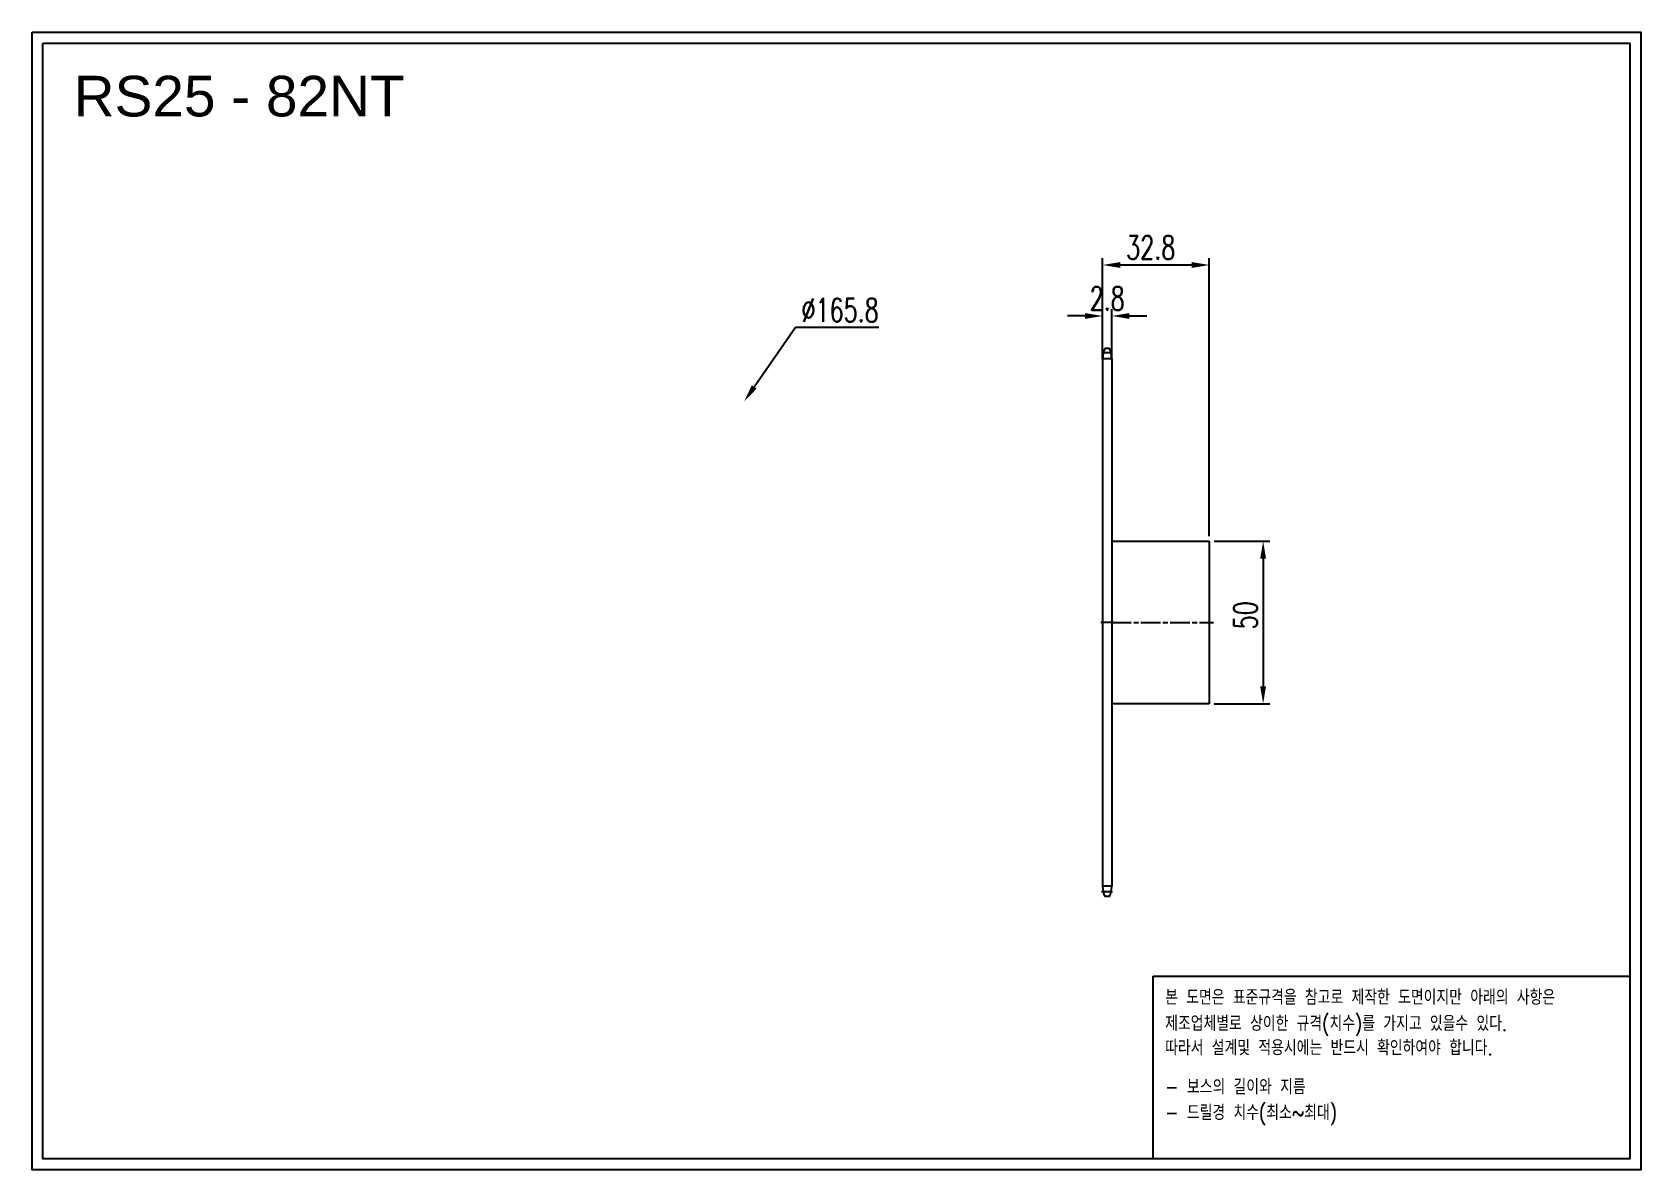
# Model space of a CAD drawing. Header units: millimetres. Extents: x -67107 to -66613, y 3259 to 3609.
import ezdxf

# ---------------------------------------------------------------- set-up
doc = ezdxf.new("R2010")
doc.units = ezdxf.units.MM
for name, pattern in [('AM_ISO02W050', [7.5, 6, -1.5]), ('AM_ISO02W050x2', [3.75, 3, -0.75]), ('AM_ISO08W050', [18, 12, -1.5, 3, -1.5]), ('AM_ISO08W050x2', [9, 6, -0.75, 1.5, -0.75])]:
    doc.linetypes.add(name, pattern=pattern)
for name, color, linetype, lineweight in [('AM_3N', 6, 'AM_ISO02W050', 25), ('AM_7', 4, 'AM_ISO08W050', 25), ('AM_7N', 4, 'AM_ISO08W050', 25)]:
    doc.layers.add(name, color=color, linetype=linetype, lineweight=lineweight)
doc.layers.add('S-DIM', color=7, linetype='Continuous')
doc.styles.add('HAN', font='ROMANS.shx', dxfattribs={"width": 0.7, "bigfont": 'whgtxt.shx'})
doc.styles.add('HSG', font='SIMPLEX.shx', dxfattribs={"width": 0.7, "bigfont": 'HSG.shx'})
doc.styles.get("Standard").update_dxf_attribs({"font": 'arial.ttf'})
doc.dimstyles.new('APP16', dxfattribs={"dimscale": 3, "dimtxt": 2.4, "dimasz": 1.8, "dimexe": 0.7, "dimexo": 0.5, "dimgap": 0.6, "dimtad": 1, "dimtoh": 1, "dimdec": 1, "dimrnd": 0.01, "dimzin": 9, "dimdsep": 46, "dimtxsty": 'HSG', "dimcen": 0, "dimclrd": 1, "dimclre": 1, "dimclrt": 256, "dimazin": 2, "dimtp": 1, "dimtm": 1, "dimtfac": 0.5, "dimtdec": 1, "dimtofl": 0, "dimtmove": 0, "dimatfit": 3, "dimfxl": 0, "dimtvp": 1, "dimtolj": 2, "dimlwd": -1, "dimlwe": -1, "dimarcsym": 0})

# ---------------------------------------------------------------- blocks, each defined once
blk = doc.blocks.new('*D2')
at = {"layer": 'Defpoints', "color": 0, "transparency": 16777216}
for p in [(-66745.26, 3452.84), (-66745.26, 3402.84), (-66728.69, 3402.84)]:
    blk.add_point(p, dxfattribs=at)
at = {"layer": 'S-DIM', "color": 1, "transparency": 16777216}
for p, q in [((-66743.76, 3452.84), (-66726.59, 3452.84)), ((-66728.69, 3447.44), (-66728.69, 3408.24)), ((-66743.76, 3402.84), (-66726.59, 3402.84))]:
    blk.add_line(p, q, dxfattribs=at)
for points in [[(-66729.59, 3447.44), (-66727.79, 3447.44), (-66728.69, 3452.84)], [(-66729.59, 3408.24), (-66727.79, 3408.24), (-66728.69, 3402.84)]]:
    blk.add_solid(points, dxfattribs=at)
at = {"layer": 'S-DIM', "transparency": 16777216, "insert": (-66734.09, 3430.06), "char_height": 7.2, "attachment_point": 5, "rotation": 90, "style": 'HSG'}
blk.add_mtext('\\A2;50', dxfattribs=at)
blk = doc.blocks.new('fuyjgdhj')
for p, q in [((-66198.52, 424.71), (-66168.52, 424.71)), ((-66168.52, 424.71), (-66168.52, 374.71)), ((-66168.52, 374.71), (-66198.52, 374.71))]:
    blk.add_line(p, q)
at = {"layer": 'AM_7N', "linetype": 'AM_ISO08W050x2'}
blk.add_line((-66198.52, 399.71), (-66167.17, 399.71), dxfattribs=at)
blk = doc.blocks.new('*D3')
at = {"layer": 'Defpoints', "color": 0, "transparency": 16777216}
for p in [(-66888.33, 3495.82), (-66983.2, 3359.87)]:
    blk.add_point(p, dxfattribs=at)
at = {"layer": 'S-DIM', "color": 1, "transparency": 16777216}
for p, q in [((-66872.5, 3518.51), (-66885.24, 3500.25)), ((-66846.94, 3518.51), (-66872.5, 3518.51))]:
    blk.add_line(p, q, dxfattribs=at)
blk.add_solid([(-66885.98, 3500.77), (-66884.5, 3499.74), (-66888.33, 3495.82)], dxfattribs=at)
at = {"layer": 'S-DIM', "transparency": 16777216, "insert": (-66858.82, 3523.91), "char_height": 7.2, "attachment_point": 5, "style": 'HSG'}
blk.add_mtext('\\A2;∅165.8', dxfattribs=at)
blk = doc.blocks.new('*D4')
at = {"layer": 'Defpoints', "color": 0, "transparency": 16777216}
for p in [(-66775.26, 3522.1), (-66778.06, 3507.41), (-66775.26, 3507.41)]:
    blk.add_point(p, dxfattribs=at)
at = {"layer": 'S-DIM', "color": 1, "transparency": 16777216}
for p, q in [((-66778.06, 3508.91), (-66778.06, 3524.2)), ((-66775.26, 3508.91), (-66775.26, 3524.2)), ((-66783.46, 3522.1), (-66788.86, 3522.1)), ((-66769.86, 3522.1), (-66764.46, 3522.1))]:
    blk.add_line(p, q, dxfattribs=at)
for points in [[(-66783.46, 3523), (-66783.46, 3521.2), (-66778.06, 3522.1)], [(-66769.86, 3523), (-66769.86, 3521.2), (-66775.26, 3522.1)]]:
    blk.add_solid(points, dxfattribs=at)
at = {"layer": 'S-DIM', "transparency": 16777216, "insert": (-66776.66, 3527.5), "char_height": 7.2, "attachment_point": 5, "style": 'HSG'}
blk.add_mtext('\\A2;2.8', dxfattribs=at)
blk = doc.blocks.new('*D5')
at = {"layer": 'Defpoints', "color": 0, "transparency": 16777216}
for p in [(-66745.26, 3537.78), (-66778.06, 3508.94), (-66745.26, 3452.84)]:
    blk.add_point(p, dxfattribs=at)
at = {"layer": 'S-DIM', "color": 1, "transparency": 16777216}
for p, q in [((-66778.06, 3510.44), (-66778.06, 3539.88)), ((-66745.26, 3454.34), (-66745.26, 3539.88)), ((-66772.66, 3537.78), (-66750.66, 3537.78))]:
    blk.add_line(p, q, dxfattribs=at)
for points in [[(-66772.66, 3538.68), (-66772.66, 3536.88), (-66778.06, 3537.78)], [(-66750.66, 3538.68), (-66750.66, 3536.88), (-66745.26, 3537.78)]]:
    blk.add_solid(points, dxfattribs=at)
at = {"layer": 'S-DIM', "transparency": 16777216, "insert": (-66763.27, 3543.18), "char_height": 7.2, "attachment_point": 5, "style": 'HSG'}
blk.add_mtext('\\A2;32.8', dxfattribs=at)
blk = doc.blocks.new('notice1')
at = {"color": 4}
blk.add_lwpolyline([(-22142.12, 1735.9), (-22053.8, 1735.9), (-22053.8, 1702.07), (-22142.12, 1702.07)], close=True, dxfattribs=at)
at = {"color": 4, "style": 'HAN', "width": 0.8}
for s, p in [('본 도면은 표준규격을 참고로 제작한 도면이지만 아래의 사항은', (-22139.9, 1730.62)), ('제조업체별로 상이한 규격(치수)를 가지고 있을수 있다.', (-22139.9, 1725.78)), ('따라서 설계및 적용시에는 반드시 확인하여야 합니다.', (-22139.9, 1721.28)), ('- 보스의 길이와 지름', (-22139.9, 1714.03)), ('- 드릴경 치수(최소~최대)', (-22139.9, 1709.27))]:
    blk.add_text(s, height=2.7949, dxfattribs=at).set_placement(p)

msp = doc.modelspace()

# ---------------------------------------------------------------- linework, layer by layer
for p, q in [((-66778.06, 3508.94), (-66778.06, 3346.75)), ((-66775.97, 3512.14), (-66777.36, 3512.14)), ((-66775.26, 3508.94), (-66775.26, 3346.75)), ((-66775.97, 3343.55), (-66777.36, 3343.55))]:
    msp.add_line(p, q)
for points in [[(-67107.34, 3609.38), (-66612.5, 3609.38), (-66612.5, 3259.5), (-67107.34, 3259.5)], [(-67104.01, 3606.05), (-66615.84, 3606.05), (-66615.84, 3262.83), (-67104.01, 3262.83)]]:
    msp.add_lwpolyline(points, close=True)
for centre, start, end in [((-66770.46, 3508.94), 155.0989, 180), ((-66782.86, 3508.94), 0, 24.9011), ((-66770.46, 3346.75), 180, 204.9011), ((-66782.86, 3346.75), 335.0989, 0)]:
    msp.add_arc(centre, 7.6, start, end)
at = {"layer": 'AM_3N', "linetype": 'AM_ISO02W050x2'}
for p, q in [((-66775.26, 3508.94), (-66778.06, 3508.94)), ((-66775.26, 3346.75), (-66778.06, 3346.75))]:
    msp.add_line(p, q, dxfattribs=at)
at = {"layer": 'AM_7', "linetype": 'AM_ISO08W050x2'}
for p, q in [((-66774.99, 3510.74), (-66778.37, 3510.74)), ((-66774.68, 3427.84), (-66778.65, 3427.84)), ((-66774.99, 3344.95), (-66778.37, 3344.95))]:
    msp.add_line(p, q, dxfattribs=at)

# ---------------------------------------------------------------- block references
msp.add_blockref('fuyjgdhj', (-576.74, 3028.14))
at = {"xscale": 1.66053888, "yscale": 1.66053888, "zscale": 1.66053888}
msp.add_blockref('notice1', (-29994.65, 436.48), dxfattribs=at)

# ---------------------------------------------------------------- texts
msp.add_text('RS25 - 82NT', height=12.4958).set_placement((-67094.6, 3583.47))

# ---------------------------------------------------------------- dimensions: what is measured, and where the dimension line sits
at = {"layer": 'S-DIM'}
for base, p1, p2, picture, middle in [((-66745.26, 3537.78), (-66778.06, 3508.94), (-66745.26, 3452.84), '*D5', (-66763.27, 3537.78)), ((-66775.26, 3522.1), (-66778.06, 3507.41), (-66775.26, 3507.41), '*D4', (-66776.66, 3522.1))]:
    dim = msp.add_linear_dim(base=base, p1=p1, p2=p2, dimstyle='APP16', dxfattribs=at)
    dim.commit()
    dim.dimension.update_dxf_attribs({"geometry": picture, "text_midpoint": middle, "dimtype": 128})
dim = msp.add_diameter_dim_2p(p1=(-66983.2, 3359.87), p2=(-66888.33, 3495.82), dimstyle='APP16', dxfattribs=at)
dim.commit()
dim.dimension.update_dxf_attribs({"geometry": '*D3', "text_midpoint": (-66858.82, 3518.51), "dimtype": 131})
dim = msp.add_linear_dim(base=(-66728.69, 3402.84), p1=(-66745.26, 3452.84), p2=(-66745.26, 3402.84), angle=90, dimstyle='APP16', dxfattribs=at)
dim.commit()
dim.dimension.update_dxf_attribs({"geometry": '*D2', "text_midpoint": (-66728.69, 3430.06), "dimtype": 128})

doc.saveas('drawing.dxf')
